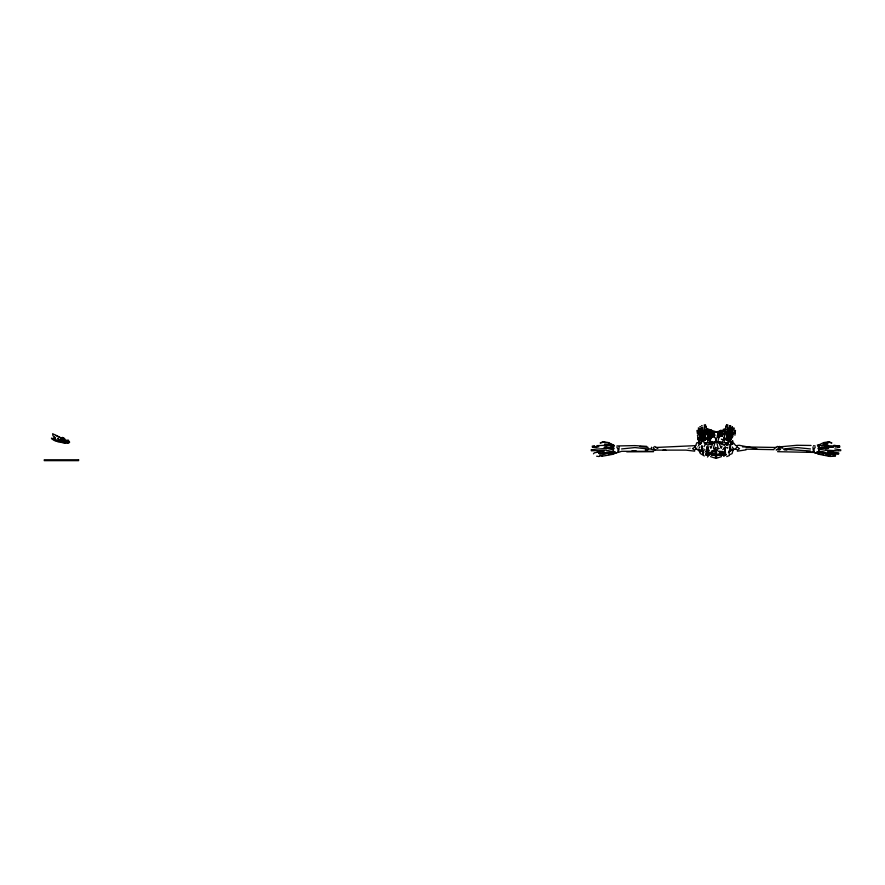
<?xml version="1.0" encoding="UTF-8"?>
<svg xmlns="http://www.w3.org/2000/svg" width="885" height="885" viewBox="0 0 885 885"><rect width="100%" height="100%" fill="white"/><g stroke="black" fill="none" stroke-linecap="round" stroke-linejoin="round"><path stroke-width="0.66" stroke-dasharray="4.42 3.32" d="M696.993 447.202L698.11 446.516M698.608 445.564L699.382 445.155M704.77 452.279L708.122 450.919M726.353 447.401L728.278 447.08M687.899 448.308L690.654 448.087M705.146 451.759L705.732 451.881L704.349 450.177M728.167 448.098L725.977 447.257L728.012 449.326M703.099 448.905L704.062 449.326M703.719 448.64L705.821 450.166M698.143 444.248L699.061 446.173"/><path stroke-width="1.33" d="M711.982 444.071L711.982 442.633L715.478 441.449L720.08 442.633M726.817 445.531L726.817 444.569M727.039 443.341L727.028 444.823L730.545 444.735M697.789 439.812L697.811 437.566L698.276 438.042M720.7 453.452L720.722 451.958M707.989 438.318L707.845 442.6L704.482 443.429L702.834 439.989L705.832 438.683M704.294 424.822L705.002 436.902M714.87 448.352L715.677 447.246M605.882 453.308L613.493 451.427L613.46 452.279L607.375 453.607M613.493 451.427L613.947 454.116L602.021 456.273M725.047 452.456L725.302 447.047M618.958 449.547L619.08 446.914M730.125 449.204L730.291 445.686L729.03 454.049M724.682 436.15L725.003 429.944L726.696 424.623L725.855 427.234M818.924 445.1L818.802 447.168M699.261 444.17L699.747 436.947M732.658 440.564L732.437 444.259L732.304 441.648M699.958 434.015L699.482 440.653M727.061 436.902L727.835 424.822M699.061 443.628L699.338 439.679M817.663 446.184L817.718 445.465L823.802 442.544L829.112 441.77L831.889 442.987L828.559 442.212L823.747 443.374M724.605 452.744L725.047 446.87M825.03 452.257L818.525 451.206L818.437 451.781L833.438 453.883L838.593 453.806L838.681 452.91L827.785 451.228M707.956 450.343L708.21 447.821M840.661 450.808L840.75 449.901L834.798 448.938M703.818 433.606L702.601 427.289L701.639 427.532L704.206 440.697L705.334 439.933L703.929 431.858M734.926 435.232L735.446 430.508L734.793 430.541L730.767 440.221M713.985 436.382L714.859 435.11L708.033 434.977L707.447 434.292L712.093 433.949M818.702 450.011L819.012 447.578M727.193 430.718L726.519 438.186L724.052 438.695L724.76 433.064M818.481 449.071L818.89 446.162L817.309 445.033M709.018 443.407L708.808 444.856L707.58 445.21L705.212 442.666L708.133 442.489M818.846 449.757L818.935 449.193L827.176 450.509L833.792 452.335M815.218 447.202L814.089 449.115L814.067 452.39L817.873 453.253L818.116 451.582M713.941 433.639L714.803 431.869L714.859 432.676L709.106 431.039L708.387 432.168L713.941 433.639L714.549 434.635L707.447 434.292M618.77 450.376L618.338 452.434L621.635 451.295L653.55 451.295M723.676 453.496L723.853 452.368L720.147 451.505M701.274 439.945L702.292 433.794M709.527 444.248L710.113 440.619L709.925 442.046L711.994 441.427M735.037 432.975L735.446 430.508M730.59 427.532L729.926 431.382L728.311 433.606M723.609 456.206L724.129 453.341M727.89 440.697L726.729 439.933L728.189 431.858L729.893 425.619L730.767 425.807M732.072 443.54L732.559 440.94M728.067 438.849L729.627 431.084M733.919 429.811L734.251 428.141L733.51 427.897L731.818 432.876M827.442 452.777L833.006 453.397L833.316 451.848M818.437 451.781L818.935 449.193M725.136 429.889L725.258 429.269L728.432 429.9M713.387 448.12L715.91 439.878L715.014 437.323M728.62 430.718L729.893 425.619M708.122 450.919L708.332 450.011M776.233 450.122L776.377 449.514L779.74 449.923L780.526 449.226M835.429 456.217L829.864 456.439L818.116 454.116L818.57 451.427L823.703 453.175M818.116 454.116L818.57 451.427M717.646 442.389L719.074 437.079M710.567 439.602L711.075 437.809M733.455 448.795L732.083 453.618L729.461 454.768M731.198 439.491L733.012 433.34M729.151 441.394L732.935 429.457M700.732 443.949L701.462 441.703M717.049 437.323L716.164 439.878L718.133 448.275M778.291 447.08L779.431 446.394L782.727 447.721L780.238 446.814L797.02 445.277L811.047 445.465M733.377 434.435L734.793 430.541M695.599 445.797L696.816 442.743L697.712 442.544L698.995 443.772M711.109 447.71L713.067 442.754M721.806 444.624L722.536 442.821L719.074 443.363M731.198 428.141L732.36 426.659L728.366 440.807M721.209 448.252L722.027 446.294M730.656 445.564L731.541 443.474M724.052 438.695L724.627 437.4M58.233 440.144L58.653 439.192L57.525 438.352L59.782 441.272L65.025 442.566L66.972 442.102L58.952 439.967M613.405 449.458L614.035 448.142M653.13 447.755L653.794 447.08M707.657 447.655L708.243 446.604M778.391 447.932L777.484 449.558L779.397 449.58M704.051 446.593L705.245 444.569M709.825 434.878L709.162 435.995L709.593 435.619M698.94 448.286L699.891 446.925M712.248 454.779L713.343 453.286M724.428 455.93L725.335 454.768M711.197 443.861L712.757 441.903M726.85 442.666L724.483 445.21L723.189 444.834M724.483 445.21L726.629 442.699M719.97 433.949L724.616 434.292L717.049 436.028L717.868 435.132L717.978 435.73L722.625 436.172M613.947 451.582L614.19 453.253L615.407 451.859M722.735 449.724L724.583 447.954L723.664 448.186M593.47 453.806L594.377 452.788L604.035 451.184M703.121 437.92L700.898 433.418L700.101 428.351L701.042 428.141L704.272 440.254L703.752 440.807L701.816 434.38M731.441 450.211L728.975 452.246M708.996 440.354L712.702 436.449M730.601 443.208L731.22 442.555M702.48 432.688L704.958 430.11M655.011 450.211L655.685 449.514L654.38 450.111L649.878 448.828L646.902 449.79M728.532 430.42L727.736 431.227L729.218 433.185L730.092 432.334L730.855 435.663L730.147 436.006M712.812 451.693L709.029 453.186L706.827 452.312M727.16 444.17L729.185 442.212M69.683 442.124L68.543 443.186L64.605 443.031M700.997 438.274L705.113 434.646M710.843 431.36L711.861 430.475L717.746 432.267M707.425 438.606L708.354 437.865M718.155 432.909L721.164 430.619L722.957 431.039M725.844 454.06L725.081 454.647L721.065 453.806M63.466 439.17L61.474 440.619L61.098 439.226L59.472 439.557L61.386 440.166M707.458 457.036L708.664 455.576L707.934 453.341M774.231 448.595L777.307 446.449L779.01 446.781M711.297 451.781L714.206 449.879M708.254 438.44L709.947 437.378M712.359 452.512L706.573 454.702M707.591 439.823L710.788 437.743M705.389 438.352L709.438 436.172L714.859 435.11M732.581 450.155L735.468 448.662M728.377 452.368L730.424 450.708M710.124 452.722L707.9 453.817L707.602 454.857L710.08 454.37M53.255 439.203L54.096 438.816M712.148 454.138L713.653 453.452M711.628 443.894L716.031 441.991M701.473 425.807L702.126 425.53M726.74 456.605L729.417 455.498M822.298 445.188L826.944 443.352M728.698 434.314L727.05 432.599L727.946 432.223L723.576 431.327L717.259 431.869L718.133 433.639L722.481 431.935M725.623 452.235L723.034 453.186L722.448 452.29L720.091 452.18M706.562 444.016L705.356 444.458L705.212 442.666M717.613 449.06L719.262 448.463M705.599 453.374L707.569 454.713L715.511 453.02M66.961 440.188L68.444 440.166L69.152 442.157L67.326 442.799L62.946 439.469M706.606 439.159L708.011 438.695L707.358 430.541L706.097 426.968M701.894 432.256L700.953 431.836L703.343 431.061M56.197 441.206L54.195 437.588L54.981 437.334M721.474 456.627L716.031 458.375L710.589 456.627M706.175 432.234L708.487 431.504M717.923 437.19L722.215 435.874L718.963 436.327M712.171 454.326L705.577 454.956L711.175 453.894M700.953 431.836L703.708 431.039M703.011 441.394L699.393 429.568L698.42 429.734L701.971 441.67L702.989 441.128L700.223 432.842M606.159 453.872L600.096 455.31M608.736 454.591L613.98 453.264M596.578 452.357L604.212 450.764M699.781 426.769L700.444 426.603M606.712 450.708L613.128 449.193L613.626 451.781L599.289 453.706L598.448 451.881L599.289 453.706L613.537 451.206L613.626 451.781M711.252 452.888L707.369 453.839M614.19 453.253L617.995 452.39L617.973 449.115L616.845 447.202M704.615 430.409L702.48 430.94M718.343 451.461L719.759 451.162M592.209 446.173L594.532 445.675M59.206 439.9L61.308 439.458M704.261 440.144L705.334 439.933M723.111 454.514L720.943 454.945L726.087 454.447L726.209 455.012L719.925 452.888M615.407 453.054L616.712 452.788M711.407 454.193L707.414 454.945L707.524 454.082L711.12 453.507M606.49 450.089L598.138 450.731M714.317 432.267L724.207 430.187M705.71 439.546L707.9 439.17M597.364 450.553L591.401 450.808L591.313 449.901L596.988 448.938M616.911 445.963L634.866 445.609L646.769 446.372M703.254 440.42L704.272 440.254M737.382 451.173L746.088 449.845M823.481 444.204L827.984 443.617M604.632 447.39L606.966 447.102M736.298 445.62L739.152 445.277L756.841 448.717M729.207 450.719L731.342 450.476M722.448 452.29L725.036 452.014M783.457 449.016L797.119 447.567L810.472 448.949M621.591 448.949L634.943 447.567L648.605 449.016M730.291 438.241L729.505 438.318L731.386 443.363M597.873 449.06L613.106 447.932L613.305 449.657M707.248 433.606L712.414 433.141M711.308 454.713L715.511 454.326M775.924 447.467L742.504 446.892M599.698 455.996L602.386 455.786M720.158 433.595L725.18 433.23M631.956 450.896L635.939 450.631M645.253 450L647.908 449.823M603.681 448.197L611.712 447.666M718.133 433.639L725.246 433.207M699.427 449.646L700.135 449.602M717.514 434.635L724.616 434.292M828.659 447.058L833.161 446.837M833.305 447.157L825.097 447.102M720.335 451.483L721.917 451.427M596.844 445.631L613.139 445.1M711.628 455.299L715.511 455.2M723.576 430.398L720.202 430.475L721.164 430.619M596.966 446.98L592.264 447.08L598.902 446.837M821.302 447.157L827.541 447.113M626.746 451.837L653.517 451.704M815.008 453.319L816.711 453.308M824.035 445.089L827.862 445.078M828.338 448.485L818.957 447.932M715.511 455.93L716.551 455.93M715.511 456.217L716.551 456.217M604.322 447.157L611.978 447.168M706.142 433.738L711.662 433.761M745.933 449.149L774.021 449.657M723.399 429.225L726.286 429.247M604.4 445.033L608.15 445.055M818.802 445.443L839.854 446.173L833.891 445.277M708.487 430.398L711.861 430.475L707.701 428.805M835.097 446.98L839.799 447.08L837.464 446.903M777.583 451.682L813.724 452.434L813.293 450.376M716.551 454.691L720.368 454.779M716.551 455.2L720.445 455.299M663.13 450.034L665.852 450.122M839.268 450.908L825.572 450.089M724.981 453.85L719.837 453.009M698.995 428.074L698.232 428.041L699.393 429.568M838.593 453.806L833.006 453.397M714.449 450.244L717.646 450.388M655.818 450.111L686.019 450.122L694.67 451.173M716.551 454.956L720.689 455.155M785.283 449.303L810.339 450.985M820.384 447.677L828.625 448.264M591.313 449.901L592.696 450M58.333 440.31L61.098 440.542M784.176 449.845L786.865 450.067M807.087 451.759L812.474 452.213M656.139 447.467L695.754 445.62M716.551 454.326L720.755 454.713M58.897 442.069L64.981 442.92L60.766 442.157M701.772 438.241L702.557 438.318M700.721 450.476L702.878 450.719L701.429 449.879M640.065 446.494L648.097 447.39M56.518 441.327L58.731 441.582M596.634 456.217L599.068 456.505M719.14 441.67L722.138 442.046M713.808 448.651L714.859 448.806M712.989 443.363L709.527 442.821L710.257 444.624M720.943 453.507L724.538 454.082L724.649 454.945L721.275 453.983M813.514 445.697L815.151 445.963M825.694 455.133L829.676 455.786M707.856 429.8L711.861 430.475M835.606 455.41L829.765 454.337M724.074 438.318L724.162 439.17L726.353 439.546L727.603 440.807M701.916 448.883L702.247 449.646L702.203 447.511M731.652 437.09L730.966 432.068M825.727 453.961L830.462 454.857M721.983 454.37L724.472 454.857L724.162 453.817L719.726 451.627M726.729 439.933L727.813 440.144M726.364 439.402L729.284 439.989L727.592 443.429L724.218 442.6L724.162 439.17M714.14 437.19L709.715 436.559M604.632 444.06L609.776 445.188L613.427 447.511M822.165 453.12L824.532 453.673M54.195 437.588L57.779 441.748M818.083 453.264L823.327 454.591M729.151 441.128L730.225 441.416M704.759 432.533L699.958 437.743M722.293 439.801L724.892 440.498M708.122 449.978L709.438 450.343M708.398 448.186L707.458 447.91L708.221 448.474M711.861 450.885L713.719 451.461M721.375 439.148L723.786 440M731.63 442.555L732.26 442.81M701.617 450.188L703.232 451.826M55.335 440.929L53.377 440.055L52.226 438.318L54.494 439.524M62.514 438.65L52.635 433.694L52.967 435.752L55.467 437.942M715.655 447.633L717.193 448.352M55.799 435.354L63.189 439.137M69.152 442.157L65.059 439.668M703.641 452.412L701.307 451.151L703.619 452.047M707.082 451.073L709.217 452.224M706.318 450.664L708.741 451.992M780.559 447.246L781.964 448.12M716.584 450.376L715.478 449.668L715.511 452.478M704.305 455.952L700.267 453.463L698.907 449.624M654.767 446.449L657.832 448.595M58.675 439.801L59.594 440.453M700.843 435.21L701.927 436.006M700.234 451.826L695.521 448.142L695.201 446.814M723.709 437.865L724.638 438.606M63.665 437.876L64.826 438.827M62.326 437.356L63.786 438.706M706.584 451.837L708.387 453.496M716.551 453.839L714.427 450.808M700.843 442.555L701.462 443.208M779.209 447.821L779.939 448.651M816.656 451.859L817.873 453.253M733.731 443.119L735.712 445.597M730.446 431.969L732.116 434.015M719.306 441.903L720.877 443.861M730.269 449.27L730.744 449.879L730.357 449.259M813.282 451.792L813.724 452.434M732.172 446.925L733.123 448.286M51.418 438.108L52.149 439.325M730.236 432.101L732.88 436.736M714.427 454.171L715.511 456.063M653.672 447.932L654.579 449.558M818.039 448.142L818.658 449.458M698.652 433.694L701.44 440.221M731.63 448.905L731.928 449.602M710.035 446.294L710.854 448.252M701.351 440.287L697.59 430.541L696.938 430.508L697.491 433.893M718.996 442.754L720.954 447.71M719.018 453.341L719.483 454.89M705.389 424.623L706.064 426.858M703.498 454.348L701.882 445.686L703.144 454.049M699.814 441.847L700.455 444.237M697.457 435.232L699.216 442.046M701.639 427.532L702.557 431.471M706.805 429.269L706.927 429.889M730.999 441.659L731.464 443.938M698.42 429.734L701.971 441.67M705.356 433.196L704.604 427.466M613.128 449.193L613.216 449.757M613.172 446.162L613.582 449.071M732.537 441.471L732.802 444.17M706.85 430.088L707.347 436.183M699.471 440.476L699.758 444.082M707.015 446.87L707.458 452.744M812.983 446.914L813.105 449.547M706.772 447.047L707.015 452.456M722.691 441.77L722.779 444.215M651.504 447.246L651.526 449.226M716.551 449.735L716.551 457.512M715.511 453.784L715.511 457.512M715.478 449.901L715.478 451.759M737.039 446.969L735.302 449.104L737.57 449.956L739.55 448.651L737.039 446.969M694.99 446.969L692.49 448.651L694.471 449.956L696.738 449.104L694.99 446.969M602.95 441.77L600.174 442.987L603.504 442.212L608.792 443.053L614.4 446.184L614.345 445.465L608.26 442.544L602.95 441.77M78.588 459.791L44.25 459.791L44.25 460.654L78.588 460.654L78.588 459.791"/></g></svg>
